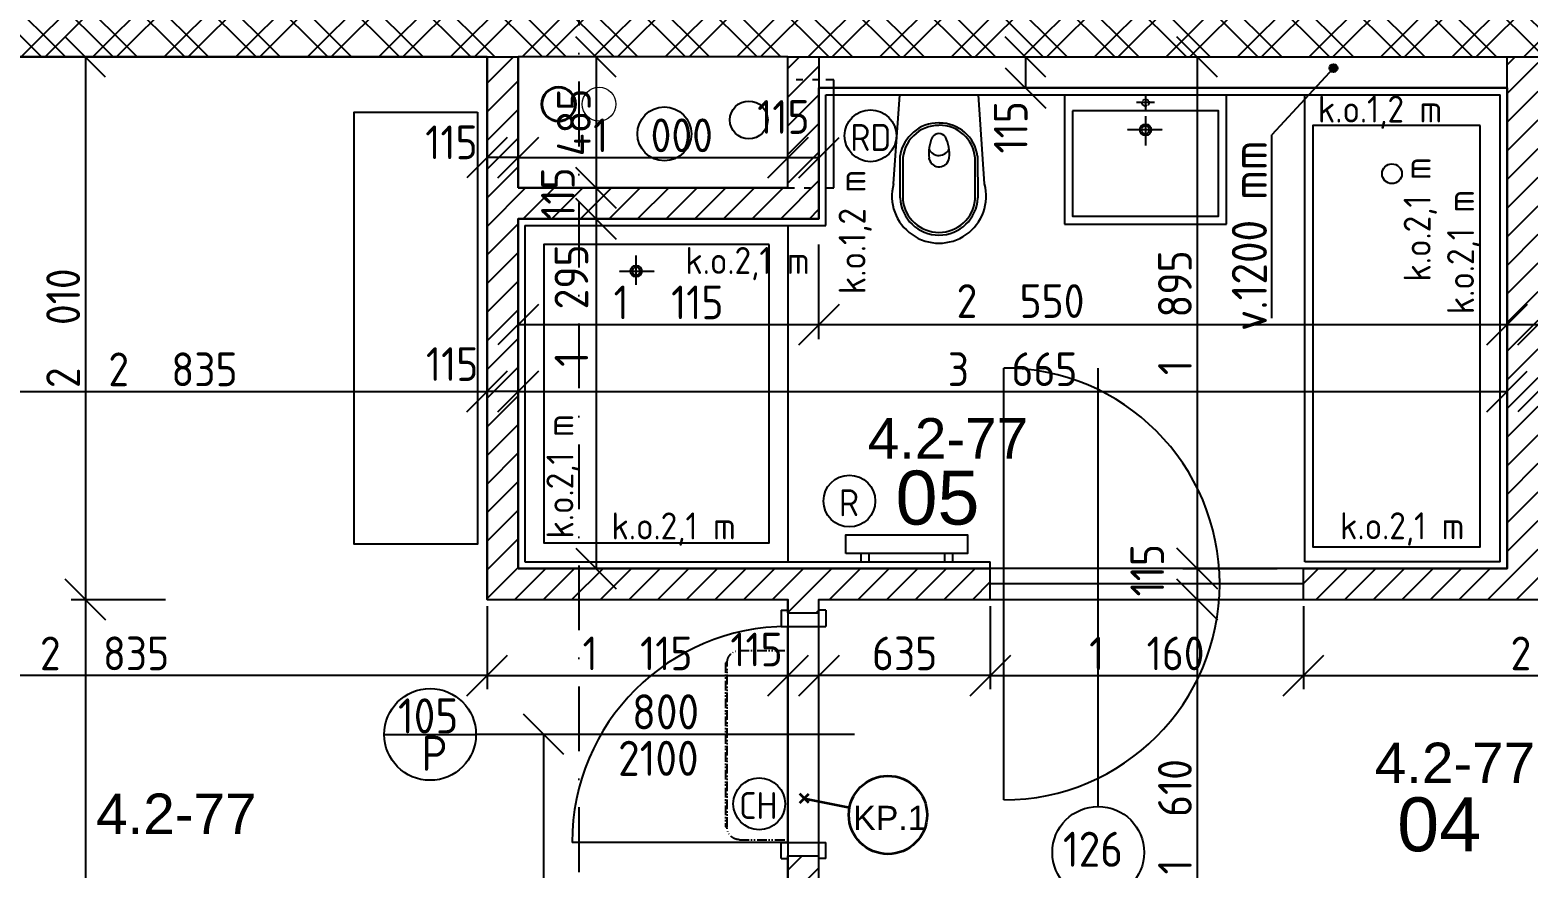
# Model space of a CAD drawing. Extents: x 4511820 to 5180432, y -1526536 to -944957.
# Drawn here: x 4983402 to 4988954, y -1052863 to -1049758 of the extents above; entities that cross this region are included whole.
import ezdxf

# ---------------------------------------------------------------- set-up
doc = ezdxf.new("R2010")
doc.units = 0
doc.header["$MEASUREMENT"] = 0
for name, pattern in [('ACAD_ISO03W100', [30, 12, -18]), ('ACAD_ISO12W100', [22, 12, -3, 0.5, -3, 0.5, -3]), ('BODKOCIARKOVANA_3', [5.6, 3, -1.3, 0, -1.3]), ('DASHED', [0.75, 0.5, -0.25])]:
    doc.linetypes.add(name, pattern=pattern)
doc.layers.get('0').update_dxf_attribs({"linetype": 'CONTINUOUS'})
doc.layers.get('Defpoints').update_dxf_attribs({"color": 61, "linetype": 'CONTINUOUS'})
for name, color, linetype in [('DVERE', 45, 'CONTINUOUS'), ('KÓTY', 4, 'CONTINUOUS'), ('MÚRY', 1, 'CONTINUOUS'), ('OKNÁ', 143, 'CONTINUOUS'), ('osi', 253, 'CONTINUOUS'), ('Plochy', 41, 'CONTINUOUS'), ('POPIS', 7, 'CONTINUOUS'), ('TENKÁ', 7, 'CONTINUOUS'), ('tzb', 153, 'CONTINUOUS'), ('Z-Kúrenie', 101, 'CONTINUOUS'), ('ZARIADENIE', 47, 'CONTINUOUS'), ('ZARIADOVACIE', 144, 'CONTINUOUS'), ('ZZ-chladenie', 133, 'CONTINUOUS'), ('zz-vetr', 52, 'CONTINUOUS'), ('ŠRAFY', 82, 'CONTINUOUS')]:
    doc.layers.add(name, color=color, linetype=linetype)
for name, color, linetype, lineweight in [('preklady', 74, 'CONTINUOUS', 35), ('zz-kanal-daždová', 136, 'CONTINUOUS', 40), ('zz-kanal-splaskova', 37, 'CONTINUOUS', 18)]:
    doc.layers.add(name, color=color, linetype=linetype, lineweight=lineweight)
doc.styles.add('ARIAL', font='arial.ttf')
doc.styles.add('STYLE1', font='isocp.shx')
doc.dimstyles.new('STANDARD-50', dxfattribs={"dimtxt": 125, "dimasz": 150, "dimexe": 10, "dimexo": 200, "dimgap": 20, "dimtad": 1, "dimdsep": 46, "dimlunit": 6, "dimtxsty": 'STYLE1', "dimblk1": 'OBLIQUE', "dimblk2": 'OBLIQUE', "dimsah": 1, "dimcen": 2.5, "dimse1": 1, "dimse2": 1, "dimadec": 0, "dimazin": 0, "dimtfac": 1, "dimtmove": 1, "dimatfit": 3, "dimldrblk": 'OBLIQUE', "dimfxl": 1, "dimtolj": 1, "dimtzin": 0, "dimarcsym": 0})
pattern_1 = [(45, (515270.5, 400718.02), (-53.0330086, 53.0330086), [])]

# ---------------------------------------------------------------- blocks, each defined once
blk = doc.blocks.new('_OBLIQUE')
at = {"color": 0, "linetype": 'ByBlock'}
blk.add_line((-0.5, -0.5), (0.5, 0.5), dxfattribs=at)
blk = doc.blocks.new('*D20841')
at = {"layer": 'Defpoints', "color": 0}
for p in [(4985096, -1049858.2), (4983607.5, -1051868.2), (4985096, -1051868.2)]:
    blk.add_point(p, dxfattribs=at)
at = {"layer": 'KÓTY', "color": 0, "lineweight": -2}
blk.add_line((4983607.5, -1049858.2), (4983607.5, -1051868.2), dxfattribs=at)
at = {"layer": 'KÓTY', "color": 0, "linetype": 'ByBlock', "lineweight": -2, "xscale": 150, "yscale": 150, "zscale": 150}
for p, rotation in [((4983607.5, -1049858.2), 90), ((4983607.5, -1051868.2), 270)]:
    blk.add_blockref('_OBLIQUE', p, dxfattribs=dict(at, rotation=rotation))
at = {"layer": 'KÓTY', "color": 0, "insert": (4983525, -1050863.2), "char_height": 125, "attachment_point": 5, "rotation": 90, "style": 'STYLE1'}
blk.add_mtext('\\A1;2ﾠ010', dxfattribs=at)
blk = doc.blocks.new('*D20842')
at = {"layer": 'Defpoints', "color": 0}
for p in [(4985096, -1051868.2), (4983607.5, -1055978.2), (4985096, -1055978.2)]:
    blk.add_point(p, dxfattribs=at)
at = {"layer": 'KÓTY', "color": 0, "lineweight": -2}
blk.add_line((4983607.5, -1051868.2), (4983607.5, -1055978.2), dxfattribs=at)
at = {"layer": 'KÓTY', "color": 0, "linetype": 'ByBlock', "lineweight": -2, "xscale": 150, "yscale": 150, "zscale": 150}
for p, rotation in [((4983607.5, -1051868.2), 90), ((4983607.5, -1055978.2), 270)]:
    blk.add_blockref('_OBLIQUE', p, dxfattribs=dict(at, rotation=rotation))
at = {"layer": 'KÓTY', "color": 0, "insert": (4983525, -1053923.2), "char_height": 125, "attachment_point": 5, "rotation": 90, "style": 'STYLE1'}
blk.add_mtext('\\A1;4ﾠ110', dxfattribs=at)
blk = doc.blocks.new('*D20853')
at = {"layer": 'Defpoints', "color": 0}
for p in [(4988876, -1049858.2), (4987727.5, -1051753.2), (4988876, -1051753.2)]:
    blk.add_point(p, dxfattribs=at)
at = {"layer": 'KÓTY', "color": 0, "lineweight": -2}
blk.add_line((4987727.5, -1049858.2), (4987727.5, -1051753.2), dxfattribs=at)
at = {"layer": 'KÓTY', "color": 0, "linetype": 'ByBlock', "lineweight": -2, "xscale": 150, "yscale": 150, "zscale": 150}
for p, rotation in [((4987727.5, -1049858.2), 90), ((4987727.5, -1051753.2), 270)]:
    blk.add_blockref('_OBLIQUE', p, dxfattribs=dict(at, rotation=rotation))
at = {"layer": 'KÓTY', "color": 0, "insert": (4987645, -1050805.7), "char_height": 125, "attachment_point": 5, "rotation": 90, "style": 'STYLE1'}
blk.add_mtext('\\A1;1ﾠ895', dxfattribs=at)
blk = doc.blocks.new('*D20854')
at = {"layer": 'Defpoints', "color": 0}
for p in [(4988876, -1051753.2), (4987727.5, -1051868.2), (4988121, -1051868.2)]:
    blk.add_point(p, dxfattribs=at)
at = {"layer": 'KÓTY', "color": 0, "lineweight": -2}
blk.add_line((4987727.5, -1051753.2), (4987727.5, -1051868.2), dxfattribs=at)
at = {"layer": 'KÓTY', "color": 0, "linetype": 'ByBlock', "lineweight": -2, "xscale": 150, "yscale": 150, "zscale": 150}
for p, rotation in [((4987727.5, -1051753.2), 90), ((4987727.5, -1051868.2), 270)]:
    blk.add_blockref('_OBLIQUE', p, dxfattribs=dict(at, rotation=rotation))
at = {"layer": 'KÓTY', "color": 0, "insert": (4987542.5, -1051759.9), "char_height": 125, "attachment_point": 5, "rotation": 90, "style": 'STYLE1'}
blk.add_mtext('\\A1;115', dxfattribs=at)
blk = doc.blocks.new('*D20855')
at = {"layer": 'Defpoints', "color": 0}
for p in [(4988121, -1051868.2), (4987727.5, -1053478.2), (4988121, -1053478.2)]:
    blk.add_point(p, dxfattribs=at)
at = {"layer": 'KÓTY', "color": 0, "lineweight": -2}
blk.add_line((4987727.5, -1051868.2), (4987727.5, -1053478.2), dxfattribs=at)
at = {"layer": 'KÓTY', "color": 0, "linetype": 'ByBlock', "lineweight": -2, "xscale": 150, "yscale": 150, "zscale": 150}
for p, rotation in [((4987727.5, -1051868.2), 90), ((4987727.5, -1053478.2), 270)]:
    blk.add_blockref('_OBLIQUE', p, dxfattribs=dict(at, rotation=rotation))
at = {"layer": 'KÓTY', "color": 0, "insert": (4987645, -1052673.2), "char_height": 125, "attachment_point": 5, "rotation": 90, "style": 'STYLE1'}
blk.add_mtext('\\A1;1ﾠ610', dxfattribs=at)
blk = doc.blocks.new('*D20922')
at = {"layer": 'Defpoints', "color": 0}
for p in [(4985211, -1049858.2), (4986211, -1049858.2), (4986211, -1050231)]:
    blk.add_point(p, dxfattribs=at)
at = {"layer": 'KÓTY', "color": 0, "lineweight": -2}
blk.add_line((4985211, -1050231), (4986211, -1050231), dxfattribs=at)
at = {"layer": 'KÓTY', "color": 0, "linetype": 'ByBlock', "lineweight": -2, "xscale": 150, "yscale": 150, "zscale": 150, "rotation": 180}
blk.add_blockref('_OBLIQUE', (4985211, -1050231), dxfattribs=at)
at = {"layer": 'KÓTY', "color": 0, "linetype": 'ByBlock', "lineweight": -2, "xscale": 150, "yscale": 150, "zscale": 150}
blk.add_blockref('_OBLIQUE', (4986211, -1050231), dxfattribs=at)
at = {"layer": 'KÓTY', "color": 0, "insert": (4985711, -1050148.5), "char_height": 125, "attachment_point": 5, "style": 'STYLE1'}
blk.add_mtext('\\A1;1ﾠ000', dxfattribs=at)
blk = doc.blocks.new('*D20923')
at = {"layer": 'Defpoints', "color": 0}
for p in [(4985096, -1049858.2), (4985211, -1049858.2), (4985096, -1050231)]:
    blk.add_point(p, dxfattribs=at)
at = {"layer": 'KÓTY', "color": 0, "lineweight": -2}
blk.add_line((4985211, -1050231), (4985096, -1050231), dxfattribs=at)
at = {"layer": 'KÓTY', "color": 0, "linetype": 'ByBlock', "lineweight": -2, "xscale": 150, "yscale": 150, "zscale": 150, "rotation": 180}
blk.add_blockref('_OBLIQUE', (4985096, -1050231), dxfattribs=at)
at = {"layer": 'KÓTY', "color": 0, "linetype": 'ByBlock', "lineweight": -2, "xscale": 150, "yscale": 150, "zscale": 150}
blk.add_blockref('_OBLIQUE', (4985211, -1050231), dxfattribs=at)
at = {"layer": 'KÓTY', "color": 0, "insert": (4984964, -1050174.5), "char_height": 125, "attachment_point": 5, "style": 'STYLE1'}
blk.add_mtext('\\A1;115', dxfattribs=at)
blk = doc.blocks.new('*D20924')
at = {"layer": 'Defpoints', "color": 0}
for p in [(4985211, -1049858.2), (4985241.8, -1050343.2), (4985500, -1050343.2)]:
    blk.add_point(p, dxfattribs=at)
at = {"layer": 'KÓTY', "color": 0, "lineweight": -2}
blk.add_line((4985500, -1049858.2), (4985500, -1050343.2), dxfattribs=at)
at = {"layer": 'KÓTY', "color": 0, "linetype": 'ByBlock', "lineweight": -2, "xscale": 150, "yscale": 150, "zscale": 150}
for p, rotation in [((4985500, -1049858.2), 90), ((4985500, -1050343.2), 270)]:
    blk.add_blockref('_OBLIQUE', p, dxfattribs=dict(at, rotation=rotation))
at = {"layer": 'KÓTY', "color": 0, "insert": (4985417.5, -1050100.7), "char_height": 125, "attachment_point": 5, "rotation": 90, "style": 'STYLE1'}
blk.add_mtext('\\A1;485', dxfattribs=at)
blk = doc.blocks.new('*D20926')
at = {"layer": 'Defpoints', "color": 0}
for p in [(4985211, -1050458.2), (4985211, -1051753.2), (4985500, -1051753.2)]:
    blk.add_point(p, dxfattribs=at)
at = {"layer": 'KÓTY', "color": 0, "lineweight": -2}
blk.add_line((4985500, -1050458.2), (4985500, -1051753.2), dxfattribs=at)
at = {"layer": 'KÓTY', "color": 0, "linetype": 'ByBlock', "lineweight": -2, "xscale": 150, "yscale": 150, "zscale": 150}
for p, rotation in [((4985500, -1050458.2), 90), ((4985500, -1051753.2), 270)]:
    blk.add_blockref('_OBLIQUE', p, dxfattribs=dict(at, rotation=rotation))
at = {"layer": 'KÓTY', "color": 0, "insert": (4985408.4, -1050779.5), "char_height": 125, "attachment_point": 5, "rotation": 90, "style": 'STYLE1'}
blk.add_mtext('\\A1;1ﾠ295', dxfattribs=at)
blk = doc.blocks.new('*D20927')
at = {"layer": 'Defpoints', "color": 0}
for p in [(4985211, -1050343.2), (4985211, -1050458.2), (4985500, -1050458.2)]:
    blk.add_point(p, dxfattribs=at)
at = {"layer": 'KÓTY', "color": 0, "lineweight": -2}
blk.add_line((4985500, -1050343.2), (4985500, -1050458.2), dxfattribs=at)
at = {"layer": 'KÓTY', "color": 0, "linetype": 'ByBlock', "lineweight": -2, "xscale": 150, "yscale": 150, "zscale": 150}
for p, rotation in [((4985500, -1050343.2), 90), ((4985500, -1050458.2), 270)]:
    blk.add_blockref('_OBLIQUE', p, dxfattribs=dict(at, rotation=rotation))
at = {"layer": 'KÓTY', "color": 0, "insert": (4985358.5, -1050364.5), "char_height": 125, "attachment_point": 5, "rotation": 90, "style": 'STYLE1'}
blk.add_mtext('\\A1;115', dxfattribs=at)
blk = doc.blocks.new('*D20928')
at = {"layer": 'Defpoints', "color": 0}
for p in [(4986211, -1049858.2), (4986326, -1049858.2), (4986326, -1050231)]:
    blk.add_point(p, dxfattribs=at)
at = {"layer": 'KÓTY', "color": 0, "lineweight": -2}
blk.add_line((4986211, -1050231), (4986326, -1050231), dxfattribs=at)
at = {"layer": 'KÓTY', "color": 0, "linetype": 'ByBlock', "lineweight": -2, "xscale": 150, "yscale": 150, "zscale": 150, "rotation": 180}
blk.add_blockref('_OBLIQUE', (4986211, -1050231), dxfattribs=at)
at = {"layer": 'KÓTY', "color": 0, "linetype": 'ByBlock', "lineweight": -2, "xscale": 150, "yscale": 150, "zscale": 150}
blk.add_blockref('_OBLIQUE', (4986326, -1050231), dxfattribs=at)
at = {"layer": 'KÓTY', "color": 0, "insert": (4986194, -1050080.5), "char_height": 125, "attachment_point": 5, "style": 'STYLE1'}
blk.add_mtext('\\A1;115', dxfattribs=at)
blk = doc.blocks.new('*D20929')
at = {"layer": 'Defpoints', "color": 0}
for p in [(4985211, -1050458.2), (4986326, -1050458.2), (4986326, -1050850)]:
    blk.add_point(p, dxfattribs=at)
at = {"layer": 'KÓTY', "color": 0, "lineweight": -2}
blk.add_line((4985211, -1050850), (4986326, -1050850), dxfattribs=at)
at = {"layer": 'KÓTY', "color": 0, "linetype": 'ByBlock', "lineweight": -2, "xscale": 150, "yscale": 150, "zscale": 150, "rotation": 180}
blk.add_blockref('_OBLIQUE', (4985211, -1050850), dxfattribs=at)
at = {"layer": 'KÓTY', "color": 0, "linetype": 'ByBlock', "lineweight": -2, "xscale": 150, "yscale": 150, "zscale": 150}
blk.add_blockref('_OBLIQUE', (4986326, -1050850), dxfattribs=at)
at = {"layer": 'KÓTY', "color": 0, "insert": (4985768.5, -1050767.5), "char_height": 125, "attachment_point": 5, "style": 'STYLE1'}
blk.add_mtext('\\A1;1ﾠ115', dxfattribs=at)
blk = doc.blocks.new('*D20930')
at = {"layer": 'Defpoints', "color": 0}
for p in [(4986326, -1050458.2), (4988876, -1050458.2), (4988876, -1050850)]:
    blk.add_point(p, dxfattribs=at)
at = {"layer": 'KÓTY', "color": 0, "lineweight": -2}
blk.add_line((4986326, -1050850), (4988876, -1050850), dxfattribs=at)
at = {"layer": 'KÓTY', "color": 0, "linetype": 'ByBlock', "lineweight": -2, "xscale": 150, "yscale": 150, "zscale": 150, "rotation": 180}
blk.add_blockref('_OBLIQUE', (4986326, -1050850), dxfattribs=at)
at = {"layer": 'KÓTY', "color": 0, "linetype": 'ByBlock', "lineweight": -2, "xscale": 150, "yscale": 150, "zscale": 150}
blk.add_blockref('_OBLIQUE', (4988876, -1050850), dxfattribs=at)
at = {"layer": 'KÓTY', "color": 0, "insert": (4987073, -1050762.5), "char_height": 125, "attachment_point": 5, "style": 'STYLE1'}
blk.add_mtext('\\A1;2ﾠ550', dxfattribs=at)
blk = doc.blocks.new('*D20931')
at = {"layer": 'Defpoints', "color": 0}
for p in [(4985211, -1050458.2), (4988876, -1050458.2), (4988876, -1051097.5)]:
    blk.add_point(p, dxfattribs=at)
at = {"layer": 'KÓTY', "color": 0, "lineweight": -2}
blk.add_line((4985211, -1051097.5), (4988876, -1051097.5), dxfattribs=at)
at = {"layer": 'KÓTY', "color": 0, "linetype": 'ByBlock', "lineweight": -2, "xscale": 150, "yscale": 150, "zscale": 150, "rotation": 180}
blk.add_blockref('_OBLIQUE', (4985211, -1051097.5), dxfattribs=at)
at = {"layer": 'KÓTY', "color": 0, "linetype": 'ByBlock', "lineweight": -2, "xscale": 150, "yscale": 150, "zscale": 150}
blk.add_blockref('_OBLIQUE', (4988876, -1051097.5), dxfattribs=at)
at = {"layer": 'KÓTY', "color": 0, "insert": (4987043.5, -1051015), "char_height": 125, "attachment_point": 5, "style": 'STYLE1'}
blk.add_mtext('\\A1;3ﾠ665', dxfattribs=at)
blk = doc.blocks.new('*D20932')
at = {"layer": 'Defpoints', "color": 0}
for p in [(4990236, -1051097.5), (4988991, -1051753.2), (4990236, -1051753.2)]:
    blk.add_point(p, dxfattribs=at)
at = {"layer": 'KÓTY', "color": 0, "lineweight": -2}
blk.add_line((4988991, -1051097.5), (4990236, -1051097.5), dxfattribs=at)
at = {"layer": 'KÓTY', "color": 0, "linetype": 'ByBlock', "lineweight": -2, "xscale": 150, "yscale": 150, "zscale": 150, "rotation": 180}
blk.add_blockref('_OBLIQUE', (4988991, -1051097.5), dxfattribs=at)
at = {"layer": 'KÓTY', "color": 0, "linetype": 'ByBlock', "lineweight": -2, "xscale": 150, "yscale": 150, "zscale": 150}
blk.add_blockref('_OBLIQUE', (4990236, -1051097.5), dxfattribs=at)
at = {"layer": 'KÓTY', "color": 0, "insert": (4989613.5, -1051015), "char_height": 125, "attachment_point": 5, "style": 'STYLE1'}
blk.add_mtext('\\A1;1ﾠ245', dxfattribs=at)
blk = doc.blocks.new('*D20933')
at = {"layer": 'Defpoints', "color": 0}
for p in [(4993871, -1050850), (4988991, -1051753.2), (4993871, -1051753.2)]:
    blk.add_point(p, dxfattribs=at)
at = {"layer": 'KÓTY', "color": 0, "lineweight": -2}
blk.add_line((4988991, -1050850), (4993871, -1050850), dxfattribs=at)
at = {"layer": 'KÓTY', "color": 0, "linetype": 'ByBlock', "lineweight": -2, "xscale": 150, "yscale": 150, "zscale": 150, "rotation": 180}
blk.add_blockref('_OBLIQUE', (4988991, -1050850), dxfattribs=at)
at = {"layer": 'KÓTY', "color": 0, "linetype": 'ByBlock', "lineweight": -2, "xscale": 150, "yscale": 150, "zscale": 150}
blk.add_blockref('_OBLIQUE', (4993871, -1050850), dxfattribs=at)
at = {"layer": 'KÓTY', "color": 0, "insert": (4991431, -1050767.5), "char_height": 125, "attachment_point": 5, "style": 'STYLE1'}
blk.add_mtext('\\A1;4ﾠ880', dxfattribs=at)
blk = doc.blocks.new('*D20935')
at = {"layer": 'Defpoints', "color": 0}
for p in [(4988876, -1050850), (4988991, -1050850), (4988991, -1050850)]:
    blk.add_point(p, dxfattribs=at)
at = {"layer": 'KÓTY', "color": 0, "lineweight": -2}
blk.add_line((4988876, -1050850), (4988991, -1050850), dxfattribs=at)
at = {"layer": 'KÓTY', "color": 0, "linetype": 'ByBlock', "lineweight": -2, "xscale": 150, "yscale": 150, "zscale": 150, "rotation": 180}
blk.add_blockref('_OBLIQUE', (4988876, -1050850), dxfattribs=at)
at = {"layer": 'KÓTY', "color": 0, "linetype": 'ByBlock', "lineweight": -2, "xscale": 150, "yscale": 150, "zscale": 150}
blk.add_blockref('_OBLIQUE', (4988991, -1050850), dxfattribs=at)
at = {"layer": 'KÓTY', "color": 0, "insert": (4989106, -1050683), "char_height": 125, "attachment_point": 5, "style": 'STYLE1'}
blk.add_mtext('\\A1;115', dxfattribs=at)
blk = doc.blocks.new('*D20936')
at = {"layer": 'Defpoints', "color": 0}
for p in [(4982261, -1049858.2), (4985096, -1049858.2), (4985096, -1051097.5)]:
    blk.add_point(p, dxfattribs=at)
at = {"layer": 'KÓTY', "color": 0, "lineweight": -2}
blk.add_line((4982261, -1051097.5), (4985096, -1051097.5), dxfattribs=at)
at = {"layer": 'KÓTY', "color": 0, "linetype": 'ByBlock', "lineweight": -2, "xscale": 150, "yscale": 150, "zscale": 150, "rotation": 180}
blk.add_blockref('_OBLIQUE', (4982261, -1051097.5), dxfattribs=at)
at = {"layer": 'KÓTY', "color": 0, "linetype": 'ByBlock', "lineweight": -2, "xscale": 150, "yscale": 150, "zscale": 150}
blk.add_blockref('_OBLIQUE', (4985096, -1051097.5), dxfattribs=at)
at = {"layer": 'KÓTY', "color": 0, "insert": (4983932, -1051015.5), "char_height": 125, "attachment_point": 5, "style": 'STYLE1'}
blk.add_mtext('\\A1;2ﾠ835', dxfattribs=at)
blk = doc.blocks.new('*D20937')
at = {"layer": 'Defpoints', "color": 0}
for p in [(4985096, -1050724.7), (4985211, -1050724.7), (4985096, -1051097.5)]:
    blk.add_point(p, dxfattribs=at)
at = {"layer": 'KÓTY', "color": 0, "lineweight": -2}
blk.add_line((4985211, -1051097.5), (4985096, -1051097.5), dxfattribs=at)
at = {"layer": 'KÓTY', "color": 0, "linetype": 'ByBlock', "lineweight": -2, "xscale": 150, "yscale": 150, "zscale": 150, "rotation": 180}
blk.add_blockref('_OBLIQUE', (4985096, -1051097.5), dxfattribs=at)
at = {"layer": 'KÓTY', "color": 0, "linetype": 'ByBlock', "lineweight": -2, "xscale": 150, "yscale": 150, "zscale": 150}
blk.add_blockref('_OBLIQUE', (4985211, -1051097.5), dxfattribs=at)
at = {"layer": 'KÓTY', "color": 0, "insert": (4984966.5, -1050996), "char_height": 125, "attachment_point": 5, "style": 'STYLE1'}
blk.add_mtext('\\A1;115', dxfattribs=at)
blk = doc.blocks.new('*D20939')
at = {"layer": 'Defpoints', "color": 0}
for p in [(4988121, -1051868.2), (4990121, -1051868.2), (4990121, -1052150.5)]:
    blk.add_point(p, dxfattribs=at)
at = {"layer": 'KÓTY', "color": 0, "lineweight": -2}
blk.add_line((4988121, -1052150.5), (4990121, -1052150.5), dxfattribs=at)
at = {"layer": 'KÓTY', "color": 0, "linetype": 'ByBlock', "lineweight": -2, "xscale": 150, "yscale": 150, "zscale": 150, "rotation": 180}
blk.add_blockref('_OBLIQUE', (4988121, -1052150.5), dxfattribs=at)
at = {"layer": 'KÓTY', "color": 0, "linetype": 'ByBlock', "lineweight": -2, "xscale": 150, "yscale": 150, "zscale": 150}
blk.add_blockref('_OBLIQUE', (4990121, -1052150.5), dxfattribs=at)
at = {"layer": 'KÓTY', "color": 0, "insert": (4989121, -1052068), "char_height": 125, "attachment_point": 5, "style": 'STYLE1'}
blk.add_mtext('\\A1;2ﾠ000', dxfattribs=at)
blk = doc.blocks.new('*D20941')
at = {"layer": 'Defpoints', "color": 0}
for p in [(4982261, -1051868.2), (4985096, -1051868.2), (4982261, -1052150.5)]:
    blk.add_point(p, dxfattribs=at)
at = {"layer": 'KÓTY', "color": 0, "lineweight": -2}
blk.add_line((4985096, -1052150.5), (4982261, -1052150.5), dxfattribs=at)
at = {"layer": 'KÓTY', "color": 0, "linetype": 'ByBlock', "lineweight": -2, "xscale": 150, "yscale": 150, "zscale": 150, "rotation": 180}
blk.add_blockref('_OBLIQUE', (4982261, -1052150.5), dxfattribs=at)
at = {"layer": 'KÓTY', "color": 0, "linetype": 'ByBlock', "lineweight": -2, "xscale": 150, "yscale": 150, "zscale": 150}
blk.add_blockref('_OBLIQUE', (4985096, -1052150.5), dxfattribs=at)
at = {"layer": 'KÓTY', "color": 0, "insert": (4983678.5, -1052068), "char_height": 125, "attachment_point": 5, "style": 'STYLE1'}
blk.add_mtext('\\A1;2ﾠ835', dxfattribs=at)
blk = doc.blocks.new('*D20955')
at = {"layer": 'Defpoints', "color": 0}
for p in [(4988871, -1051868.2), (4989253, -1051868.2), (4988871, -1053478.2)]:
    blk.add_point(p, dxfattribs=at)
at = {"layer": 'KÓTY', "color": 0, "lineweight": -2}
blk.add_line((4989253, -1053478.2), (4989253, -1051868.2), dxfattribs=at)
at = {"layer": 'KÓTY', "color": 0, "linetype": 'ByBlock', "lineweight": -2, "xscale": 150, "yscale": 150, "zscale": 150}
for p, rotation in [((4989253, -1051868.2), 90), ((4989253, -1053478.2), 270)]:
    blk.add_blockref('_OBLIQUE', p, dxfattribs=dict(at, rotation=rotation))
at = {"layer": 'KÓTY', "color": 0, "insert": (4989170.5, -1052673.2), "char_height": 125, "attachment_point": 5, "rotation": 90, "style": 'STYLE1'}
blk.add_mtext('\\A1;1ﾠ610', dxfattribs=at)
blk = doc.blocks.new('*D20960')
at = {"layer": 'Defpoints', "color": 0}
for p in [(4988024, -1049858.2), (4987091.5, -1049973.2), (4988024, -1049973.2)]:
    blk.add_point(p, dxfattribs=at)
at = {"layer": 'KÓTY', "color": 0, "lineweight": -2}
blk.add_line((4987091.5, -1049858.2), (4987091.5, -1049973.2), dxfattribs=at)
at = {"layer": 'KÓTY', "color": 0, "linetype": 'ByBlock', "lineweight": -2, "xscale": 150, "yscale": 150, "zscale": 150}
for p, rotation in [((4987091.5, -1049858.2), 90), ((4987091.5, -1049973.2), 270)]:
    blk.add_blockref('_OBLIQUE', p, dxfattribs=dict(at, rotation=rotation))
at = {"layer": 'KÓTY', "color": 0, "insert": (4987036.5, -1050119), "char_height": 125, "attachment_point": 5, "rotation": 90, "style": 'STYLE1'}
blk.add_mtext('\\A1;115', dxfattribs=at)
blk = doc.blocks.new('*D20961')
at = {"layer": 'Defpoints', "color": 0}
for p in [(4986326, -1052150.5), (4986211, -1052821.2), (4986326, -1052821.2)]:
    blk.add_point(p, dxfattribs=at)
at = {"layer": 'KÓTY', "color": 0, "lineweight": -2}
blk.add_line((4986211, -1052150.5), (4986326, -1052150.5), dxfattribs=at)
at = {"layer": 'KÓTY', "color": 0, "linetype": 'ByBlock', "lineweight": -2, "xscale": 150, "yscale": 150, "zscale": 150, "rotation": 180}
blk.add_blockref('_OBLIQUE', (4986211, -1052150.5), dxfattribs=at)
at = {"layer": 'KÓTY', "color": 0, "linetype": 'ByBlock', "lineweight": -2, "xscale": 150, "yscale": 150, "zscale": 150}
blk.add_blockref('_OBLIQUE', (4986326, -1052150.5), dxfattribs=at)
at = {"layer": 'KÓTY', "color": 0, "insert": (4986094.5, -1052053.5), "char_height": 125, "attachment_point": 5, "style": 'STYLE1'}
blk.add_mtext('\\A1;115', dxfattribs=at)
blk = doc.blocks.new('*D20989')
at = {"layer": 'Defpoints', "color": 0}
for p in [(4986211, -1052368.2), (4985305.5, -1055978.2), (4986268.5, -1055978.2)]:
    blk.add_point(p, dxfattribs=at)
at = {"layer": 'KÓTY', "color": 0, "lineweight": -2}
blk.add_line((4985305.5, -1052368.2), (4985305.5, -1055978.2), dxfattribs=at)
at = {"layer": 'KÓTY', "color": 0, "linetype": 'ByBlock', "lineweight": -2, "xscale": 150, "yscale": 150, "zscale": 150}
for p, rotation in [((4985305.5, -1052368.2), 90), ((4985305.5, -1055978.2), 270)]:
    blk.add_blockref('_OBLIQUE', p, dxfattribs=dict(at, rotation=rotation))
at = {"layer": 'KÓTY', "color": 0, "insert": (4985223, -1054173.2), "char_height": 125, "attachment_point": 5, "rotation": 90, "style": 'STYLE1'}
blk.add_mtext('\\A1;3ﾠ610', dxfattribs=at)
blk = doc.blocks.new('chlad2')
at = {"layer": 'ZZ-chladenie', "linetype": 'ACAD_ISO12W100', "ltscale": 3}
for p, q in [((5102412.5, -1105747.3), (5102592.5, -1105747.3)), ((5102412.5, -1106448.4), (5102592.5, -1106448.4))]:
    blk.add_line(p, q, dxfattribs=at)
blk.add_lwpolyline([(5102367.5, -1106402), (5102360.8, -1106402), (5102360.8, -1105794.8), (5102367.5, -1105794.8)], close=True, dxfattribs=at)
for centre, start, end in [((5102412.5, -1105792.3), 90, 180), ((5102412.5, -1106403.4), 180, 270)]:
    blk.add_arc(centre, 45, start, end, dxfattribs=at)
blk = doc.blocks.new('*D21261')
at = {"layer": 'Defpoints', "color": 0}
for p in [(4986961, -1051743.2), (4988121, -1051743.2), (4988121, -1052150.5)]:
    blk.add_point(p, dxfattribs=at)
at = {"layer": 'KÓTY', "color": 0, "lineweight": -2}
blk.add_line((4986961, -1052150.5), (4988121, -1052150.5), dxfattribs=at)
at = {"layer": 'KÓTY', "color": 0, "linetype": 'ByBlock', "lineweight": -2, "xscale": 150, "yscale": 150, "zscale": 150, "rotation": 180}
blk.add_blockref('_OBLIQUE', (4986961, -1052150.5), dxfattribs=at)
at = {"layer": 'KÓTY', "color": 0, "linetype": 'ByBlock', "lineweight": -2, "xscale": 150, "yscale": 150, "zscale": 150}
blk.add_blockref('_OBLIQUE', (4988121, -1052150.5), dxfattribs=at)
at = {"layer": 'KÓTY', "color": 0, "insert": (4987541, -1052068), "char_height": 125, "attachment_point": 5, "style": 'STYLE1'}
blk.add_mtext('\\A1;1ﾠ160', dxfattribs=at)
blk = doc.blocks.new('*D21262')
at = {"layer": 'Defpoints', "color": 0}
for p in [(4986326, -1051743.2), (4986961, -1051743.2), (4986326, -1052150.5)]:
    blk.add_point(p, dxfattribs=at)
at = {"layer": 'KÓTY', "color": 0, "lineweight": -2}
blk.add_line((4986961, -1052150.5), (4986326, -1052150.5), dxfattribs=at)
at = {"layer": 'KÓTY', "color": 0, "linetype": 'ByBlock', "lineweight": -2, "xscale": 150, "yscale": 150, "zscale": 150, "rotation": 180}
blk.add_blockref('_OBLIQUE', (4986326, -1052150.5), dxfattribs=at)
at = {"layer": 'KÓTY', "color": 0, "linetype": 'ByBlock', "lineweight": -2, "xscale": 150, "yscale": 150, "zscale": 150}
blk.add_blockref('_OBLIQUE', (4986961, -1052150.5), dxfattribs=at)
at = {"layer": 'KÓTY', "color": 0, "insert": (4986643.5, -1052068), "char_height": 125, "attachment_point": 5, "style": 'STYLE1'}
blk.add_mtext('\\A1;635', dxfattribs=at)
blk = doc.blocks.new('*D21263')
at = {"layer": 'Defpoints', "color": 0}
for p in [(4985096, -1051868.2), (4986211, -1051868.2), (4986211, -1052150.5)]:
    blk.add_point(p, dxfattribs=at)
at = {"layer": 'KÓTY', "color": 0, "lineweight": -2}
blk.add_line((4985096, -1052150.5), (4986211, -1052150.5), dxfattribs=at)
at = {"layer": 'KÓTY', "color": 0, "linetype": 'ByBlock', "lineweight": -2, "xscale": 150, "yscale": 150, "zscale": 150, "rotation": 180}
blk.add_blockref('_OBLIQUE', (4985096, -1052150.5), dxfattribs=at)
at = {"layer": 'KÓTY', "color": 0, "linetype": 'ByBlock', "lineweight": -2, "xscale": 150, "yscale": 150, "zscale": 150}
blk.add_blockref('_OBLIQUE', (4986211, -1052150.5), dxfattribs=at)
at = {"layer": 'KÓTY', "color": 0, "insert": (4985653.5, -1052068), "char_height": 125, "attachment_point": 5, "style": 'STYLE1'}
blk.add_mtext('\\A1;1ﾠ115', dxfattribs=at)

msp = doc.modelspace()

# ---------------------------------------------------------------- hatches: boundary and pattern name
at = {"layer": 'KÓTY'}
h = msp.add_hatch(color=256, dxfattribs=at)
h.dxf.hatch_style = 1
h.paths.add_polyline_path([(4988247.5, -1049899.48, 0.65381715), (4988222.326, -1049888.458, 1.52947961)])
at = {"layer": 'ŠRAFY'}
h = msp.add_hatch(dxfattribs=at)
h.set_pattern_fill('ANSI32', color=256, scale=500)
h.set_pattern_definition([(45, (462343.18, 70767), (-132.5825215, 132.5825215), []), (45, (462431.57, 70767), (-132.5825215, 132.5825215), [])])
h.paths.add_polyline_path([(4982261, -1049858.172), (4985096, -1049858.172), (4985211, -1049858.172), (4986211, -1049858.172), (4986326, -1049858.172), (4988876, -1049858.172), (4988991, -1049858.172), (4993871, -1049858.172), (4993871, -1049608.172), (4982121, -1049608.172), (4982121, -1049858.172)])
h.paths.add_polyline_path([(4982957.5, -1049779.049), (4982957.5, -1049578.951), (4983207.5, -1049578.951), (4983207.5, -1049779.049)], flags=9)
h = msp.add_hatch(dxfattribs=at)
h.set_pattern_fill('ANSI32', color=256, scale=500, angle=90)
h.set_pattern_definition([(135, (462343.18, 70767), (-132.5825215, -132.5825215), []), (135, (462343.18, 70855.4), (-132.5825215, -132.5825215), [])])
h.paths.add_polyline_path([(4982121, -1049858.172), (4982261, -1049858.172), (4985096, -1049858.172), (4985211, -1049858.172), (4986211, -1049858.172), (4986326, -1049858.172), (4988876, -1049858.172), (4988991, -1049858.172), (4993871, -1049858.172), (4993871, -1049608.172), (4982121, -1049608.172)])
h.paths.add_polyline_path([(4982957.5, -1049779.049), (4982957.5, -1049578.951), (4983207.5, -1049578.951), (4983207.5, -1049779.049)], flags=9)
at = {"layer": 'ŠRAFY', "ltscale": 0.25}
h = msp.add_hatch(dxfattribs=at)
h.set_pattern_fill('ANSI31', color=256, scale=600, style=0)
h.set_pattern_definition(pattern_1)
h.paths.add_polyline_path([(4986961, -1051753.172), (4985211, -1051753.172), (4985211, -1050458.172), (4986326, -1050458.172), (4986326, -1049858.172), (4986211, -1049858.172), (4986211, -1050343.172), (4985211, -1050343.172), (4985211, -1049858.172), (4985096, -1049858.172), (4985096, -1051868.172), (4986211, -1051868.172), (4986211, -1051918.172), (4986326, -1051918.172), (4986326, -1051868.172), (4986961, -1051868.172)])
h = msp.add_hatch(dxfattribs=at)
h.set_pattern_fill('ANSI31', color=256, scale=600, style=0)
h.set_pattern_definition(pattern_1)
h.paths.add_polyline_path([(4990236, -1051753.172), (4988991, -1051753.172), (4988991, -1049858.172), (4988876, -1049858.172), (4988876, -1051753.172), (4988121, -1051753.172), (4988121, -1051868.172), (4990121, -1051868.172), (4990121, -1051918.172), (4990236, -1051918.172)])
h = msp.add_hatch(dxfattribs=at)
h.set_pattern_fill('ANSI31', color=256, scale=600, style=0)
h.set_pattern_definition(pattern_1)
h.paths.add_polyline_path([(4986326, -1055978.172), (4986326, -1053593.172), (4986961, -1053593.172), (4986961, -1053478.172), (4986326, -1053478.172), (4986326, -1052828.172), (4986326, -1052818.172), (4986211, -1052818.172), (4986211, -1052828.172), (4986211, -1055978.172)])

# ---------------------------------------------------------------- linework, layer by layer
at = {"layer": 'DVERE', "ltscale": 0.25}
for p, q in [((4986186, -1051908.172), (4986186, -1051968.172)), ((4986186, -1051908.172), (4986211, -1051908.172)), ((4986351, -1051908.172), (4986326, -1051908.172)), ((4986351, -1051908.172), (4986351, -1051968.172)), ((4986186, -1051968.172), (4986351, -1051968.172)), ((4986211, -1052768.172), (4986211, -1051968.172)), ((4986326, -1052768.172), (4986326, -1051968.172)), ((4984714.844, -1052368.172), (4985054.844, -1052368.172)), ((4986457.5, -1052368.172), (4985054.844, -1052368.172)), ((4986211, -1052768.172), (4985411, -1052768.172)), ((4986186, -1052828.172), (4986186, -1052768.172)), ((4986186, -1052768.172), (4986351, -1052768.172)), ((4986351, -1052828.172), (4986351, -1052768.172)), ((4986186, -1052828.172), (4986211, -1052828.172)), ((4986351, -1052828.172), (4986326, -1052828.172))]:
    msp.add_line(p, q, dxfattribs=at)
msp.add_circle((4984884.844, -1052368.172), 170, dxfattribs=at)
msp.add_arc((4986211, -1052768.172), 800, 90, 180, dxfattribs=at)
at = {"layer": 'KÓTY'}
for p in [(4988232.5, -1049899.48), (4988004.5, -1050825.98)]:
    msp.add_line(p, (4988004.5, -1050146.48), dxfattribs=at)
at = {"layer": 'KÓTY', "ltscale": 25}
for p, q in [((4986326, -1050903.403), (4986326, -1050553.403)), ((4987674.097, -1051753.172), (4988024.097, -1051753.172)), ((4983554.097, -1051868.172), (4983904.097, -1051868.172)), ((4987674.097, -1051868.172), (4988024.097, -1051868.172))]:
    msp.add_line(p, q, dxfattribs=at)
at = {"layer": 'KÓTY', "ltscale": 0.25}
for p, q in [((4985096, -1051893.5), (4985096, -1052200.5)), ((4986961, -1051893.5), (4986961, -1052200.5)), ((4986961, -1051893.5), (4986961, -1052200.5)), ((4988121, -1051893.5), (4988121, -1052200.5)), ((4988121, -1051893.5), (4988121, -1052200.5))]:
    msp.add_line(p, q, dxfattribs=at)
at = {"layer": 'KÓTY'}
msp.add_circle((4988232.5, -1049899.48), 15, dxfattribs=at)
at = {"layer": 'MÚRY'}
for p, q in [((4985096, -1049858.172), (4982121, -1049858.172)), ((4985211, -1049858.172), (4985211, -1050343.172)), ((4986326, -1049858.172), (4986326, -1050458.172)), ((4985211, -1050458.172), (4985211, -1051753.172)), ((4986326, -1051918.172), (4986326, -1051868.172)), ((4986211, -1055978.172), (4986211, -1052818.172)), ((4986326, -1053478.172), (4986326, -1052818.172))]:
    msp.add_line(p, q, dxfattribs=at)
at = {"layer": 'MÚRY', "ltscale": 0.25}
for p, q in [((4985096, -1051868.172), (4985096, -1049858.172)), ((4985211, -1050343.172), (4985211, -1049858.172)), ((4986211, -1049858.172), (4985211, -1049858.172)), ((4986211, -1050258.172), (4986211, -1049858.172)), ((4986211, -1050343.172), (4986211, -1049858.172)), ((4986326, -1049858.172), (4988876, -1049858.172)), ((4988876, -1051753.172), (4988876, -1049858.172)), ((4985211, -1050343.172), (4986211, -1050343.172)), ((4985211, -1050343.172), (4986211, -1050343.172)), ((4986211, -1050343.172), (4985211, -1050343.172)), ((4986326, -1050458.172), (4985211, -1050458.172)), ((4985211, -1051753.172), (4986961, -1051753.172)), ((4986961, -1051868.172), (4986961, -1051753.172)), ((4988121, -1051753.172), (4988876, -1051753.172)), ((4988121, -1051868.172), (4988121, -1051753.172)), ((4985096, -1051868.172), (4986211, -1051868.172)), ((4986211, -1051918.172), (4986211, -1051868.172)), ((4986326, -1051918.172), (4986326, -1051868.172)), ((4986326, -1051868.172), (4986961, -1051868.172)), ((4988121, -1051868.172), (4990121, -1051868.172)), ((4986211, -1051918.172), (4986326, -1051918.172)), ((4986211, -1052818.172), (4986326, -1052818.172))]:
    msp.add_line(p, q, dxfattribs=at)
at = {"layer": 'OKNÁ', "ltscale": 0.25}
for p, q in [((4987011, -1052610.672), (4987011, -1051010.672)), ((4987361, -1052635.172), (4987361, -1051010.672)), ((4988121, -1051810.672), (4986961, -1051810.672)), ((4988006, -1051810.672), (4986961, -1051810.672))]:
    msp.add_line(p, q, dxfattribs=at)
msp.add_circle((4987361, -1052805.172), 170, dxfattribs=at)
msp.add_arc((4987011, -1051810.672), 800, 270, 90, dxfattribs=at)
at = {"layer": 'osi', "linetype": 'BODKOCIARKOVANA_3', "ltscale": 80}
msp.add_line((4985436, -1047260.98), (4985436, -1084778.172), dxfattribs=at)
at = {"layer": 'Plochy'}
for points in [[(4982261, -1055978.172), (4982261, -1049858.172), (4985096, -1049858.172), (4985096, -1051868.172), (4986211, -1051868.172), (4986211, -1055978.172)], [(4985211, -1051753.172), (4985211, -1050458.172), (4986326, -1050458.172), (4986326, -1049973.172), (4988876, -1049973.172), (4988876, -1051753.172)], [(4988871, -1059778.172), (4988871, -1053478.172), (4986326, -1053478.172), (4986326, -1051868.172), (4990121, -1051868.172), (4990121, -1059778.172), (4991241, -1059778.172), (4991241, -1062398.172), (4988056, -1062398.172), (4988056, -1059778.172)]]:
    msp.add_lwpolyline(points, close=True, dxfattribs=at)
at = {"layer": 'preklady'}
for p, q in [((4986255.383, -1052622.117), (4986288.617, -1052588.883)), ((4986288.618, -1052622.118), (4986255.384, -1052588.884)), ((4986272.001, -1052605.501), (4986439.501, -1052638.494))]:
    msp.add_line(p, q, dxfattribs=at)
at = {"layer": 'preklady', "ltscale": 0.25}
msp.add_circle((4986581.767, -1052666.517), 145, dxfattribs=at)
at = {"layer": 'TENKÁ'}
for p, q in [((4985096, -1049858.172), (4985211, -1049858.172)), ((4986211, -1049858.172), (4986326, -1049858.172)), ((4988876, -1049858.172), (4988991, -1049858.172)), ((4986961, -1051753.172), (4986961, -1051728.172))]:
    msp.add_line(p, q, dxfattribs=at)
at = {"layer": 'TENKÁ', "ltscale": 0.25}
for p, q in [((4988876, -1049973.172), (4986326, -1049973.172)), ((4986351, -1050483.172), (4986351, -1049998.172)), ((4986351, -1049998.172), (4988851, -1049998.172)), ((4988126, -1051728.172), (4988126, -1049998.172)), ((4988851, -1051728.172), (4988851, -1049998.172)), ((4985236, -1050483.172), (4986351, -1050483.172)), ((4985236, -1050483.172), (4985236, -1051728.172)), ((4986211, -1050483.172), (4986211, -1051728.172)), ((4985236, -1051728.172), (4986961, -1051728.172)), ((4988851, -1051728.172), (4988126, -1051728.172))]:
    msp.add_line(p, q, dxfattribs=at)
at = {"layer": 'tzb', "linetype": 'ACAD_ISO03W100', "ltscale": 2}
for p, q in [((4986326, -1049943.172), (4986211, -1049943.172)), ((4986211, -1050343.172), (4986326, -1050343.172))]:
    msp.add_line(p, q, dxfattribs=at)
at = {"layer": 'tzb'}
for p, q in [((4986381, -1049943.172), (4986351, -1049943.172)), ((4986381, -1050343.172), (4986381, -1049943.172)), ((4986351, -1050343.172), (4986381, -1050343.172))]:
    msp.add_line(p, q, dxfattribs=at)
msp.add_circle((4986516.949, -1050150.153), 96, dxfattribs=at)
at = {"layer": 'Z-Kúrenie', "linetype": 'Continuous'}
for p, q in [((4986481, -1051698.172), (4986481, -1051728.172)), ((4986511, -1051698.172), (4986511, -1051728.172)), ((4986791, -1051698.172), (4986791, -1051728.172)), ((4986821, -1051698.172), (4986821, -1051728.172))]:
    msp.add_line(p, q, dxfattribs=at)
msp.add_lwpolyline([(4986426, -1051698.172), (4986426, -1051628.172), (4986876, -1051628.172), (4986876, -1051698.172)], close=True, dxfattribs=at)
msp.add_circle((4986438.749, -1051503.552), 96, dxfattribs=at)
at = {"layer": 'ZARIADENIE', "color": 45, "ltscale": 0.25}
msp.add_lwpolyline([(4985061, -1050063.172), (4985061, -1051663.172), (4984603.233, -1051663.172), (4984603.233, -1050063.172)], close=True, dxfattribs=at)
at = {"layer": 'ZARIADOVACIE'}
for p, q in [((4986602.187, -1050328.171), (4986625.263, -1049998.172)), ((4986939.813, -1050328.17), (4986916.737, -1049998.172)), ((4986626.782, -1050380.461), (4986626.782, -1050223.053)), ((4986636.637, -1050243.814), (4986636.637, -1050386.635)), ((4986904.647, -1050386.635), (4986904.647, -1050231.975)), ((4986913.545, -1050225.306), (4986914.671, -1050380.461))]:
    msp.add_line(p, q, dxfattribs=at)
at = {"layer": 'ZARIADOVACIE', "ltscale": 0.25}
for p, q in [((4987236, -1049998.172), (4987236, -1050478.172)), ((4987836, -1050478.172), (4987836, -1049998.172)), ((4987236, -1050478.172), (4987836, -1050478.172))]:
    msp.add_line(p, q, dxfattribs=at)
at = {"layer": 'ZARIADOVACIE', "linetype": 'DASHED'}
for p, q in [((4987568.863, -1050027.52), (4987503.137, -1050027.52)), ((4987536, -1050002.873), (4987536, -1050054.907)), ((4987536, -1050077.279), (4987536, -1050186.823)), ((4987598.988, -1050127.943), (4987467.535, -1050127.943)), ((4985648.5, -1050702.717), (4985648.5, -1050593.172)), ((4985585.512, -1050652.052), (4985716.965, -1050652.052))]:
    msp.add_line(p, q, dxfattribs=at)
at = {"layer": 'ZARIADOVACIE', "linetype": 'Continuous'}
for p, q in [((4986772.699, -1050103.052), (4986769.882, -1050102.488)), ((4986771, -1050111.14), (4986770.104, -1050111.962)), ((4986734.436, -1050237.17), (4986734.274, -1050233.46))]:
    msp.add_line(p, q, dxfattribs=at)
at = {"layer": 'ZARIADOVACIE', "ltscale": 0.25}
for points in [[(4987266, -1050058.172), (4987266, -1050448.172), (4987806, -1050448.172), (4987806, -1050058.172)], [(4987266, -1050058.172), (4987266, -1050448.172), (4987806, -1050448.172), (4987806, -1050058.172)], [(4988776, -1050112.579), (4988156, -1050112.579), (4988156, -1051672.579), (4988776, -1051672.579)]]:
    msp.add_lwpolyline(points, close=True, dxfattribs=at)
at = {"layer": 'ZARIADOVACIE', "linetype": 'Continuous'}
msp.add_lwpolyline([(4986141, -1050553.172), (4985306, -1050553.172), (4985306, -1051658.172), (4986141, -1051658.172)], close=True, dxfattribs=at)
at = {"layer": 'ZARIADOVACIE', "linetype": 'DASHED'}
msp.add_circle((4987536.314, -1050027.52), 12.931, dxfattribs=at)
at = {"layer": 'ZARIADOVACIE', "linetype": 'Continuous'}
for centre, radius in [((4987536.273, -1050128.21), 20.877), ((4987536, -1050127.943), 14.781), ((4985648.227, -1050651.785), 20.877), ((4985648.5, -1050652.052), 14.781)]:
    msp.add_circle(centre, radius, dxfattribs=at)
at = {"layer": 'ZARIADOVACIE', "ltscale": 0.25}
msp.add_circle((4988449.51, -1050290.801), 36.624, dxfattribs=at)
at = {"layer": 'ZARIADOVACIE', "linetype": 'Continuous'}
for centre, radius, start, end in [((4986769.563, -1050247.316), 144.828, 89.874094, 170.355814), ((4986774.052, -1050243.752), 140.707, 7.532963, 90.550993), ((4986768.52, -1050243.835), 131.883, 89.311779, 179.990871), ((4986871.113, -1050214.08), 138.205, 154.477977, 188.060779), ((4986770.504, -1050171.88), 29.701, 36.344037, 144.266205), ((4986771.931, -1050244.437), 133.3, 5.364578, 90.399907), ((4986675.226, -1050216.089), 134.275, 353.23165, 27.408649), ((4986770.432, -1050181.769), 41.261, 206.767028, 336.409044), ((4986771, -1050227.484), 37.825, 194.836199, 353.274318), ((4986771, -1050373.404), 174.768, 165.000166, 15.000097), ((4986770.727, -1050374.087), 144.085, 182.535471, 357.464529), ((4986770.642, -1050373.528), 134.645, 185.586614, 354.413386)]:
    msp.add_arc(centre, radius, start, end, dxfattribs=at)
at = {"layer": 'ZZ-chladenie'}
msp.add_circle((4986104.491, -1052625.367), 96, dxfattribs=at)
at = {"layer": 'zz-kanal-daždová'}
msp.add_circle((4985361, -1050033.172), 62.5, dxfattribs=at)
at = {"layer": 'zz-kanal-splaskova'}
msp.add_circle((4985511, -1050033.172), 62.5, dxfattribs=at)
at = {"layer": 'zz-vetr'}
for centre, radius in [((4985753.166, -1050143.172), 100.005), ((4986066, -1050091.672), 70)]:
    msp.add_circle(centre, radius, dxfattribs=at)

# ---------------------------------------------------------------- block references
at = {"layer": 'ZZ-chladenie', "xscale": -1, "rotation": 180}
msp.add_blockref('chlad2', (-116381.5, -2158505.507), dxfattribs=at)

# ---------------------------------------------------------------- texts
at = {"layer": 'DVERE', "style": 'STYLE1'}
for s, p in [('105', (4984765.814, -1052364.672)), ('P', (4984852.814, -1052503.309))]:
    msp.add_text(s, height=130, dxfattribs=at).set_placement(p)
at = {"layer": 'DVERE', "ltscale": 0.25, "style": 'STYLE1'}
msp.add_text('126', height=130, dxfattribs=at).set_placement((4987229.97, -1052858.672))
at = {"layer": 'POPIS', "lineweight": 40, "ltscale": 0.25, "style": 'ARIAL'}
for s, height, p in [('4.2-77', 150, (4986506.769, -1051346.251)), ('05', 200, (4986609.811, -1051590.751)), ('4.2-77', 150, (4988385.769, -1052548.751)), ('4.2-77', 150, (4983647.269, -1052737.251)), ('04', 200, (4988468.811, -1052801.251))]:
    msp.add_text(s, height=height, dxfattribs=at).set_placement(p)
at = {"layer": 'preklady', "linetype": 'Continuous', "lineweight": 20, "style": 'ARIAL'}
msp.add_text('KP.1', height=90, dxfattribs=at).set_placement((4986452.503, -1052722.774))
at = {"layer": 'TENKÁ', "linetype": 'Continuous', "style": 'STYLE1'}
for s, height, p in [('k.o.1,2 m', 100, (4988174.728, -1050101.099)), ('k.o.2,1 m', 100, (4985830.644, -1050662.245)), ('k.o.2,1 m', 100, (4985556.815, -1051645.81)), ('k.o.2,1 m', 100, (4988256.953, -1051645.297)), ('800', 130, (4985633.478, -1052349.588)), ('2100', 130, (4985581.704, -1052521.696))]:
    msp.add_text(s, height=height, dxfattribs=at).set_placement(p)
for s, height, p in [('v.1200 mm', 130, (4987985.917, -1050874.108)), ('k.o.2,1 m', 100, (4988592.82, -1050690.583)), ('k.o.1,2 m', 100, (4986498.607, -1050737.273)), ('k.o.2,1 m', 100, (4988753.696, -1050811.609)), ('k.o.2,1 m', 100, (4985416.005, -1051642.645))]:
    msp.add_text(s, height=height, rotation=90, dxfattribs=at).set_placement(p)
at = {"layer": 'tzb', "style": 'STYLE1'}
msp.add_text('RD', height=100, dxfattribs=at).set_placement((4986442.321, -1050206.353))
at = {"layer": 'Z-Kúrenie', "linetype": 'Continuous', "style": 'STYLE1'}
msp.add_text('R', height=100, dxfattribs=at).set_placement((4986400.122, -1051559.751))
at = {"layer": 'ZZ-chladenie', "style": 'STYLE1'}
msp.add_text('CH', height=100, dxfattribs=at).set_placement((4986029.863, -1052681.566))

# ---------------------------------------------------------------- dimensions: what is measured, and where the dimension line sits
at = {"layer": 'KÓTY'}
for base, p1, p2, picture, middle in [((4983607.5, -1051868.172), (4985096, -1049858.172), (4985096, -1051868.172), '*D20841', (4983524.957, -1050863.172)), ((4985500, -1050343.172), (4985211, -1049858.172), (4985241.75, -1050343.172), '*D20924', (4985417.5, -1050100.672)), ((4987727.5, -1051753.172), (4988876, -1049858.172), (4988876, -1051753.172), '*D20853', (4987644.957, -1050805.672)), ((4987727.5, -1051868.172), (4988876, -1051753.172), (4988121, -1051868.172), '*D20854', (4987542.5, -1051759.922)), ((4983607.5, -1055978.172), (4985096, -1051868.172), (4985096, -1055978.172), '*D20842', (4983524.957, -1053923.172)), ((4987727.5, -1053478.172), (4988121, -1051868.172), (4988121, -1053478.172), '*D20855', (4987644.957, -1052673.172)), ((4989253, -1051868.172), (4988871, -1053478.172), (4988871, -1051868.172), '*D20955', (4989170.457, -1052673.172)), ((4985305.5, -1055978.172), (4986211, -1052368.172), (4986268.5, -1055978.172), '*D20989', (4985222.957, -1054173.172))]:
    dim = msp.add_linear_dim(base=base, p1=p1, p2=p2, angle=90, dimstyle='STANDARD-50', dxfattribs=at)
    dim.commit()
    dim.dimension.update_dxf_attribs({"geometry": picture, "text_midpoint": middle})
for base, p1, p2, picture, middle in [((4987091.5, -1049973.172), (4988024, -1049858.172), (4988024, -1049973.172), '*D20960', (4987119, -1050118.98)), ((4985500, -1050458.172), (4985211, -1050343.172), (4985211, -1050458.172), '*D20927', (4985441, -1050364.5)), ((4985500, -1051753.172), (4985211, -1050458.172), (4985211, -1051753.172), '*D20926', (4985490.966, -1050779.46))]:
    dim = msp.add_linear_dim(base=base, p1=p1, p2=p2, angle=90, dimstyle='STANDARD-50', dxfattribs=at)
    dim.commit()
    dim.dimension.update_dxf_attribs({"geometry": picture, "text_midpoint": middle, "dimtype": 160})
for base, p1, p2, picture, middle in [((4985096, -1051097.5), (4982261, -1049858.172), (4985096, -1049858.172), '*D20936', (4983932, -1051098)), ((4985096, -1050231), (4985211, -1049858.172), (4985096, -1049858.172), '*D20923', (4984964, -1050257)), ((4986326, -1050231), (4986211, -1049858.172), (4986326, -1049858.172), '*D20928', (4986194, -1050163)), ((4988876, -1050850), (4986326, -1050458.172), (4988876, -1050458.172), '*D20930', (4987073, -1050845)), ((4988991, -1050850), (4988876, -1050850), (4988991, -1050850), '*D20935', (4989106, -1050765.5)), ((4985096, -1051097.5), (4985211, -1050724.672), (4985096, -1050724.672), '*D20937', (4984966.5, -1051078.5)), ((4986326, -1052150.5), (4986211, -1052821.172), (4986326, -1052821.172), '*D20961', (4986094.5, -1052136))]:
    dim = msp.add_linear_dim(base=base, p1=p1, p2=p2, dimstyle='STANDARD-50', dxfattribs=at)
    dim.commit()
    dim.dimension.update_dxf_attribs({"geometry": picture, "text_midpoint": middle, "dimtype": 160})
for base, p1, p2, picture, middle in [((4986211, -1050231), (4985211, -1049858.172), (4986211, -1049858.172), '*D20922', (4985711, -1050148.457)), ((4986326, -1050850), (4985211, -1050458.172), (4986326, -1050458.172), '*D20929', (4985768.5, -1050767.457)), ((4988876, -1051097.5), (4985211, -1050458.172), (4988876, -1050458.172), '*D20931', (4987043.5, -1051014.957)), ((4993871, -1050850), (4988991, -1051753.172), (4993871, -1051753.172), '*D20933', (4991431, -1050767.457)), ((4990236, -1051097.5), (4988991, -1051753.172), (4990236, -1051753.172), '*D20932', (4989613.5, -1051014.957)), ((4988121, -1052150.5), (4986961, -1051743.172), (4988121, -1051743.172), '*D21261', (4987541, -1052067.957)), ((4982261, -1052150.5), (4985096, -1051868.172), (4982261, -1051868.172), '*D20941', (4983678.5, -1052067.957)), ((4990121, -1052150.5), (4988121, -1051868.172), (4990121, -1051868.172), '*D20939', (4989121, -1052067.957))]:
    dim = msp.add_linear_dim(base=base, p1=p1, p2=p2, dimstyle='STANDARD-50', dxfattribs=at)
    dim.commit()
    dim.dimension.update_dxf_attribs({"geometry": picture, "text_midpoint": middle})
for base, p1, p2, picture, middle in [((4986326, -1052150.5), (4986961, -1051743.172), (4986326, -1051743.172), '*D21262', (4986643.5, -1052068)), ((4986211, -1052150.5), (4985096, -1051868.172), (4986211, -1051868.172), '*D21263', (4985653.5, -1052067.957))]:
    dim = msp.add_linear_dim(base=base, p1=p1, p2=p2, dimstyle='STANDARD-50', override={"dimtxsty": 'STYLE1', "dimldrblk": 'OBLIQUE'}, dxfattribs=at)
    dim.commit()
    dim.dimension.update_dxf_attribs({"geometry": picture, "text_midpoint": middle})

doc.saveas('drawing.dxf')
